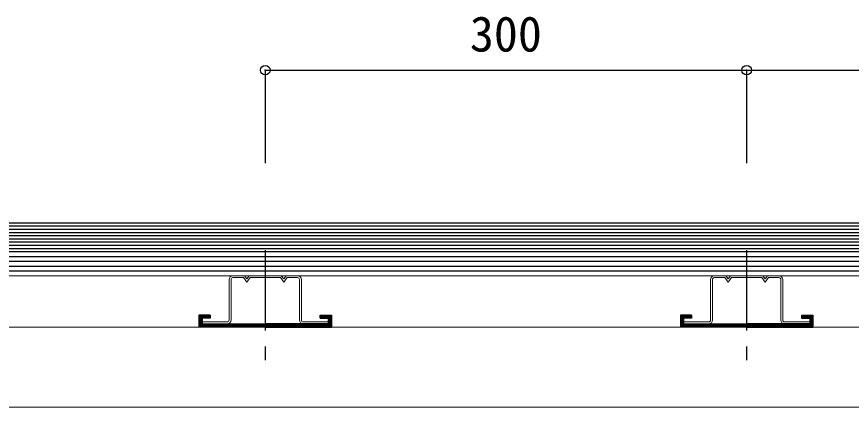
# Model space of a CAD drawing. Units: millimetres, scale not verified. Extents: x -2066 to 2059, y -1474 to 1400.
# Drawn here: x 488 to 1008, y 475 to 719 of the extents above; entities that cross this region are included whole.
import ezdxf
from ezdxf.enums import TextEntityAlignment as Align

# ---------------------------------------------------------------- set-up
doc = ezdxf.new("R2010")
doc.units = ezdxf.units.MM
doc.header["$LTSCALE"] = 10
doc.header["$PDMODE"] = 32
doc.header["$PDSIZE"] = 6
doc.linetypes.add('CHAIN1', pattern=[8, 5, -1, 1, -1])
for name, color, linetype in [('0-0_中心線', 4, 'CHAIN1'), ('0-2_太線１', 3, 'Continuous'), ('0-3_太線２', 2, 'Continuous'), ('0-4_細線', 4, 'Continuous'), ('0-5_寸法', 4, 'Continuous')]:
    doc.layers.add(name, color=color, linetype=linetype)
doc.layers.add('0-1_中線', color=7, linetype='Continuous', lineweight=18)
doc.styles.add('ＭＳ ゴシック', font='')
doc.styles.get('ＭＳ ゴシック').set_extended_font_data('MS Gothic')

msp = doc.modelspace()

# ---------------------------------------------------------------- linework, layer by layer
at = {"layer": '0-0_中心線'}
for p, q in [((643.24, 573.21), (643.24, 504.84)), ((943.24, 573.21), (943.24, 504.84))]:
    msp.add_line(p, q, dxfattribs=at)
at = {"layer": '0-1_中線'}
for p, q in [((-31.76, 557.37), (2018.24, 557.37)), ((623.14, 557.37), (630.24, 557.37)), ((663.34, 557.37), (656.24, 557.37)), ((923.14, 557.37), (930.24, 557.37)), ((963.34, 557.37), (956.24, 557.37)), ((620.74, 554.97), (620.74, 529.77)), ((621.94, 554.97), (621.94, 529.77)), ((629.64, 556.17), (623.14, 556.17)), ((656.84, 556.17), (663.34, 556.17)), ((664.54, 554.97), (664.54, 529.77)), ((665.74, 554.97), (665.74, 529.77)), ((920.74, 554.97), (920.74, 529.77)), ((921.94, 554.97), (921.94, 529.77)), ((929.64, 556.17), (923.14, 556.17)), ((956.84, 556.17), (963.34, 556.17)), ((964.54, 554.97), (964.54, 529.77)), ((965.74, 554.97), (965.74, 529.77)), ((420.74, 525.37), (2018.24, 525.37)), ((603.94, 528.57), (603.94, 527.37)), ((619.54, 528.57), (603.94, 528.57)), ((603.94, 527.37), (619.54, 527.37)), ((682.54, 527.37), (666.94, 527.37)), ((903.94, 528.57), (903.94, 527.37)), ((919.54, 528.57), (903.94, 528.57)), ((903.94, 527.37), (919.54, 527.37)), ((982.54, 527.37), (966.94, 527.37)), ((388.24, 475.37), (1598.24, 475.37))]:
    msp.add_line(p, q, dxfattribs=at)
for points in [[(630.24, 557.37), (631.74, 555.37), (633.24, 557.37), (643.24, 557.37)], [(656.24, 557.37), (654.74, 555.37), (653.24, 557.37), (643.24, 557.37)], [(930.24, 557.37), (931.74, 555.37), (933.24, 557.37), (943.24, 557.37)], [(956.24, 557.37), (954.74, 555.37), (953.24, 557.37), (943.24, 557.37)], [(629.64, 556.17), (631.74, 553.37), (633.84, 556.17), (643.24, 556.17)], [(656.84, 556.17), (654.74, 553.37), (652.64, 556.17), (643.24, 556.17)], [(929.64, 556.17), (931.74, 553.37), (933.84, 556.17), (943.24, 556.17)], [(956.84, 556.17), (954.74, 553.37), (952.64, 556.17), (943.24, 556.17)], [(666.94, 528.57), (682.54, 528.57), (682.54, 527.37)], [(966.94, 528.57), (982.54, 528.57), (982.54, 527.37)]]:
    msp.add_lwpolyline(points, dxfattribs=at)
for centre, radius, start, end in [((623.14, 554.97), 2.4, 90, 180), ((663.34, 554.97), 2.4, 0, 90), ((923.14, 554.97), 2.4, 90, 180), ((963.34, 554.97), 2.4, 0, 90), ((623.14, 554.97), 1.2, 90, 180), ((663.34, 554.97), 1.2, 0, 90), ((923.14, 554.97), 1.2, 90, 180), ((963.34, 554.97), 1.2, 0, 90), ((619.54, 529.77), 1.2, 270, 0), ((619.54, 529.77), 2.4, 270, 0), ((666.94, 529.77), 2.4, 180, 270), ((666.94, 529.77), 1.2, 180, 270), ((919.54, 529.77), 1.2, 270, 0), ((919.54, 529.77), 2.4, 270, 0), ((966.94, 529.77), 2.4, 180, 270), ((966.94, 529.77), 1.2, 180, 270)]:
    msp.add_arc(centre, radius, start, end, dxfattribs=at)
at = {"layer": '0-2_太線１'}
for p, q in [((-31.76, 569.37), (2018.24, 569.37)), ((-31.76, 566.37), (2018.24, 566.37)), ((-31.76, 563.37), (2018.24, 563.37)), ((-31.76, 560.37), (2018.24, 560.37)), ((608.94, 532.87), (601.94, 532.87)), ((601.94, 532.87), (601.94, 525.37)), ((601.94, 532.28), (602.53, 532.87)), ((601.94, 531.58), (603.23, 532.87)), ((601.94, 530.87), (603.94, 532.87)), ((601.94, 530.16), (604.65, 532.87)), ((601.94, 529.46), (605.36, 532.87)), ((601.94, 528.75), (603.94, 530.75)), ((604.06, 530.87), (606.06, 532.87)), ((604.77, 530.87), (606.77, 532.87)), ((605.48, 530.87), (607.48, 532.87)), ((606.18, 530.87), (608.18, 532.87)), ((606.89, 530.87), (608.89, 532.87)), ((607.6, 530.87), (608.94, 532.21)), ((608.31, 530.87), (608.94, 531.51)), ((677.54, 530.87), (677.54, 532.87)), ((677.54, 532.22), (678.19, 532.87)), ((677.54, 531.52), (678.9, 532.87)), ((677.6, 530.87), (679.6, 532.87)), ((678.31, 530.87), (680.31, 532.87)), ((679.02, 530.87), (681.02, 532.87)), ((679.72, 530.87), (681.72, 532.87)), ((680.43, 530.87), (682.43, 532.87)), ((681.14, 530.87), (683.14, 532.87)), ((681.84, 530.87), (683.84, 532.87)), ((682.54, 530.86), (684.54, 532.86)), ((682.54, 530.15), (684.54, 532.15)), ((682.54, 529.45), (684.54, 531.45)), ((682.54, 528.74), (684.54, 530.74)), ((908.94, 532.87), (901.94, 532.87)), ((901.94, 532.87), (901.94, 525.37)), ((901.94, 532.28), (902.53, 532.87)), ((901.94, 531.58), (903.23, 532.87)), ((901.94, 530.87), (903.94, 532.87)), ((901.94, 530.16), (904.65, 532.87)), ((901.94, 529.46), (905.36, 532.87)), ((901.94, 528.75), (903.94, 530.75)), ((904.06, 530.87), (906.06, 532.87)), ((904.77, 530.87), (906.77, 532.87)), ((905.48, 530.87), (907.48, 532.87)), ((906.18, 530.87), (908.18, 532.87)), ((906.89, 530.87), (908.89, 532.87)), ((907.6, 530.87), (908.94, 532.21)), ((908.31, 530.87), (908.94, 531.51)), ((977.54, 530.87), (977.54, 532.87)), ((977.54, 532.22), (978.19, 532.87)), ((977.54, 531.52), (978.9, 532.87)), ((977.6, 530.87), (979.6, 532.87)), ((978.31, 530.87), (980.31, 532.87)), ((979.02, 530.87), (981.02, 532.87)), ((979.72, 530.87), (981.72, 532.87)), ((980.43, 530.87), (982.43, 532.87)), ((981.14, 530.87), (983.14, 532.87)), ((981.84, 530.87), (983.84, 532.87)), ((982.54, 530.86), (984.54, 532.86)), ((982.54, 530.15), (984.54, 532.15)), ((982.54, 529.45), (984.54, 531.45)), ((982.54, 528.74), (984.54, 530.74)), ((601.94, 528.04), (603.94, 530.04)), ((601.94, 527.33), (603.94, 529.33)), ((601.94, 526.63), (603.94, 528.63)), ((601.94, 525.92), (603.94, 527.92)), ((643.24, 525.37), (601.94, 525.37)), ((602.1, 525.37), (604.1, 527.37)), ((602.81, 525.37), (604.81, 527.37)), ((603.51, 525.37), (605.51, 527.37)), ((603.94, 527.37), (643.24, 527.37)), ((604.22, 525.37), (606.22, 527.37)), ((604.93, 525.37), (606.93, 527.37)), ((605.63, 525.37), (607.63, 527.37)), ((606.34, 525.37), (608.34, 527.37)), ((607.05, 525.37), (609.05, 527.37)), ((607.76, 525.37), (609.76, 527.37)), ((608.46, 525.37), (610.46, 527.37)), ((609.17, 525.37), (611.17, 527.37)), ((609.88, 525.37), (611.88, 527.37)), ((610.58, 525.37), (612.58, 527.37)), ((611.29, 525.37), (613.29, 527.37)), ((612, 525.37), (614, 527.37)), ((612.71, 525.37), (614.71, 527.37)), ((613.41, 525.37), (615.41, 527.37)), ((614.12, 525.37), (616.12, 527.37)), ((614.83, 525.37), (616.83, 527.37)), ((615.53, 525.37), (617.53, 527.37)), ((616.24, 525.37), (618.24, 527.37)), ((616.95, 525.37), (618.95, 527.37)), ((617.66, 525.37), (619.66, 527.37)), ((618.36, 525.37), (620.36, 527.37)), ((619.07, 525.37), (621.07, 527.37)), ((619.78, 525.37), (621.78, 527.37)), ((620.48, 525.37), (622.48, 527.37)), ((621.19, 525.37), (623.19, 527.37)), ((621.9, 525.37), (623.9, 527.37)), ((622.6, 525.37), (624.6, 527.37)), ((623.31, 525.37), (625.31, 527.37)), ((624.02, 525.37), (626.02, 527.37)), ((624.73, 525.37), (626.73, 527.37)), ((625.43, 525.37), (627.43, 527.37)), ((626.14, 525.37), (628.14, 527.37)), ((626.85, 525.37), (628.85, 527.37)), ((627.55, 525.37), (629.55, 527.37)), ((628.26, 525.37), (630.26, 527.37)), ((628.97, 525.37), (630.97, 527.37)), ((629.68, 525.37), (631.68, 527.37)), ((630.38, 525.37), (632.38, 527.37)), ((631.09, 525.37), (633.09, 527.37)), ((631.8, 525.37), (633.8, 527.37)), ((632.5, 525.37), (634.5, 527.37)), ((633.21, 525.37), (635.21, 527.37)), ((633.92, 525.37), (635.92, 527.37)), ((634.63, 525.37), (636.63, 527.37)), ((635.33, 525.37), (637.33, 527.37)), ((636.04, 525.37), (638.04, 527.37)), ((636.75, 525.37), (638.75, 527.37)), ((637.45, 525.37), (639.45, 527.37)), ((638.16, 525.37), (640.16, 527.37)), ((638.87, 525.37), (640.87, 527.37)), ((639.58, 525.37), (641.58, 527.37)), ((640.28, 525.37), (642.28, 527.37)), ((640.99, 525.37), (642.99, 527.37)), ((641.7, 525.37), (643.7, 527.37)), ((642.4, 525.37), (644.4, 527.37)), ((643.11, 525.37), (645.11, 527.37)), ((682.54, 527.37), (643.24, 527.37)), ((643.24, 525.37), (684.54, 525.37)), ((643.82, 525.37), (645.82, 527.37)), ((644.53, 525.37), (646.53, 527.37)), ((645.23, 525.37), (647.23, 527.37)), ((645.94, 525.37), (647.94, 527.37)), ((646.65, 525.37), (648.65, 527.37)), ((647.35, 525.37), (649.35, 527.37)), ((648.06, 525.37), (650.06, 527.37)), ((648.77, 525.37), (650.77, 527.37)), ((649.47, 525.37), (651.47, 527.37)), ((650.18, 525.37), (652.18, 527.37)), ((650.89, 525.37), (652.89, 527.37)), ((651.6, 525.37), (653.6, 527.37)), ((652.3, 525.37), (654.3, 527.37)), ((653.01, 525.37), (655.01, 527.37)), ((653.72, 525.37), (655.72, 527.37)), ((654.42, 525.37), (656.42, 527.37)), ((655.13, 525.37), (657.13, 527.37)), ((655.84, 525.37), (657.84, 527.37)), ((656.55, 525.37), (658.55, 527.37)), ((657.25, 525.37), (659.25, 527.37)), ((657.96, 525.37), (659.96, 527.37)), ((658.67, 525.37), (660.67, 527.37)), ((659.37, 525.37), (661.37, 527.37)), ((660.08, 525.37), (662.08, 527.37)), ((660.79, 525.37), (662.79, 527.37)), ((661.5, 525.37), (663.5, 527.37)), ((662.2, 525.37), (664.2, 527.37)), ((662.91, 525.37), (664.91, 527.37)), ((663.62, 525.37), (665.62, 527.37)), ((664.32, 525.37), (666.32, 527.37)), ((665.03, 525.37), (667.03, 527.37)), ((665.74, 525.37), (667.74, 527.37)), ((666.45, 525.37), (668.45, 527.37)), ((667.15, 525.37), (669.15, 527.37)), ((667.86, 525.37), (669.86, 527.37)), ((668.57, 525.37), (670.57, 527.37)), ((669.27, 525.37), (671.27, 527.37)), ((669.98, 525.37), (671.98, 527.37)), ((670.69, 525.37), (672.69, 527.37)), ((671.4, 525.37), (673.4, 527.37)), ((672.1, 525.37), (674.1, 527.37)), ((672.81, 525.37), (674.81, 527.37)), ((673.52, 525.37), (675.52, 527.37)), ((674.22, 525.37), (676.22, 527.37)), ((674.93, 525.37), (676.93, 527.37)), ((675.64, 525.37), (677.64, 527.37)), ((676.34, 525.37), (678.34, 527.37)), ((677.05, 525.37), (679.05, 527.37)), ((677.76, 525.37), (679.76, 527.37)), ((678.47, 525.37), (680.47, 527.37)), ((679.17, 525.37), (681.17, 527.37)), ((679.88, 525.37), (681.88, 527.37)), ((680.59, 525.37), (684.54, 529.32)), ((681.29, 525.37), (684.54, 528.62)), ((682, 525.37), (684.54, 527.91)), ((682.54, 528.07), (682.54, 527.37)), ((682.56, 528.05), (684.54, 530.03)), ((682.71, 525.37), (684.54, 527.2)), ((683.42, 525.37), (684.54, 526.5)), ((684.12, 525.37), (684.54, 525.79)), ((901.94, 528.04), (903.94, 530.04)), ((901.94, 527.33), (903.94, 529.33)), ((901.94, 526.63), (903.94, 528.63)), ((901.94, 525.92), (903.94, 527.92)), ((943.24, 525.37), (901.94, 525.37)), ((902.1, 525.37), (904.1, 527.37)), ((902.81, 525.37), (904.81, 527.37)), ((903.51, 525.37), (905.51, 527.37)), ((903.94, 527.37), (943.24, 527.37)), ((904.22, 525.37), (906.22, 527.37)), ((904.93, 525.37), (906.93, 527.37)), ((905.63, 525.37), (907.63, 527.37)), ((906.34, 525.37), (908.34, 527.37)), ((907.05, 525.37), (909.05, 527.37)), ((907.76, 525.37), (909.76, 527.37)), ((908.46, 525.37), (910.46, 527.37)), ((909.17, 525.37), (911.17, 527.37)), ((909.88, 525.37), (911.88, 527.37)), ((910.58, 525.37), (912.58, 527.37)), ((911.29, 525.37), (913.29, 527.37)), ((912, 525.37), (914, 527.37)), ((912.71, 525.37), (914.71, 527.37)), ((913.41, 525.37), (915.41, 527.37)), ((914.12, 525.37), (916.12, 527.37)), ((914.83, 525.37), (916.83, 527.37)), ((915.53, 525.37), (917.53, 527.37)), ((916.24, 525.37), (918.24, 527.37)), ((916.95, 525.37), (918.95, 527.37)), ((917.66, 525.37), (919.66, 527.37)), ((918.36, 525.37), (920.36, 527.37)), ((919.07, 525.37), (921.07, 527.37)), ((919.78, 525.37), (921.78, 527.37)), ((920.48, 525.37), (922.48, 527.37)), ((921.19, 525.37), (923.19, 527.37)), ((921.9, 525.37), (923.9, 527.37)), ((922.6, 525.37), (924.6, 527.37)), ((923.31, 525.37), (925.31, 527.37)), ((924.02, 525.37), (926.02, 527.37)), ((924.73, 525.37), (926.73, 527.37)), ((925.43, 525.37), (927.43, 527.37)), ((926.14, 525.37), (928.14, 527.37)), ((926.85, 525.37), (928.85, 527.37)), ((927.55, 525.37), (929.55, 527.37)), ((928.26, 525.37), (930.26, 527.37)), ((928.97, 525.37), (930.97, 527.37)), ((929.68, 525.37), (931.68, 527.37)), ((930.38, 525.37), (932.38, 527.37)), ((931.09, 525.37), (933.09, 527.37)), ((931.8, 525.37), (933.8, 527.37)), ((932.5, 525.37), (934.5, 527.37)), ((933.21, 525.37), (935.21, 527.37)), ((933.92, 525.37), (935.92, 527.37)), ((934.63, 525.37), (936.63, 527.37)), ((935.33, 525.37), (937.33, 527.37)), ((936.04, 525.37), (938.04, 527.37)), ((936.75, 525.37), (938.75, 527.37)), ((937.45, 525.37), (939.45, 527.37)), ((938.16, 525.37), (940.16, 527.37)), ((938.87, 525.37), (940.87, 527.37)), ((939.58, 525.37), (941.58, 527.37)), ((940.28, 525.37), (942.28, 527.37)), ((940.99, 525.37), (942.99, 527.37)), ((941.7, 525.37), (943.7, 527.37)), ((942.4, 525.37), (944.4, 527.37)), ((943.11, 525.37), (945.11, 527.37)), ((982.54, 527.37), (943.24, 527.37)), ((943.24, 525.37), (984.54, 525.37)), ((943.82, 525.37), (945.82, 527.37)), ((944.53, 525.37), (946.53, 527.37)), ((945.23, 525.37), (947.23, 527.37)), ((945.94, 525.37), (947.94, 527.37)), ((946.65, 525.37), (948.65, 527.37)), ((947.35, 525.37), (949.35, 527.37)), ((948.06, 525.37), (950.06, 527.37)), ((948.77, 525.37), (950.77, 527.37)), ((949.47, 525.37), (951.47, 527.37)), ((950.18, 525.37), (952.18, 527.37)), ((950.89, 525.37), (952.89, 527.37)), ((951.6, 525.37), (953.6, 527.37)), ((952.3, 525.37), (954.3, 527.37)), ((953.01, 525.37), (955.01, 527.37)), ((953.72, 525.37), (955.72, 527.37)), ((954.42, 525.37), (956.42, 527.37)), ((955.13, 525.37), (957.13, 527.37)), ((955.84, 525.37), (957.84, 527.37)), ((956.55, 525.37), (958.55, 527.37)), ((957.25, 525.37), (959.25, 527.37)), ((957.96, 525.37), (959.96, 527.37)), ((958.67, 525.37), (960.67, 527.37)), ((959.37, 525.37), (961.37, 527.37)), ((960.08, 525.37), (962.08, 527.37)), ((960.79, 525.37), (962.79, 527.37)), ((961.5, 525.37), (963.5, 527.37)), ((962.2, 525.37), (964.2, 527.37)), ((962.91, 525.37), (964.91, 527.37)), ((963.62, 525.37), (965.62, 527.37)), ((964.32, 525.37), (966.32, 527.37)), ((965.03, 525.37), (967.03, 527.37)), ((965.74, 525.37), (967.74, 527.37)), ((966.45, 525.37), (968.45, 527.37)), ((967.15, 525.37), (969.15, 527.37)), ((967.86, 525.37), (969.86, 527.37)), ((968.57, 525.37), (970.57, 527.37)), ((969.27, 525.37), (971.27, 527.37)), ((969.98, 525.37), (971.98, 527.37)), ((970.69, 525.37), (972.69, 527.37)), ((971.4, 525.37), (973.4, 527.37)), ((972.1, 525.37), (974.1, 527.37)), ((972.81, 525.37), (974.81, 527.37)), ((973.52, 525.37), (975.52, 527.37)), ((974.22, 525.37), (976.22, 527.37)), ((974.93, 525.37), (976.93, 527.37)), ((975.64, 525.37), (977.64, 527.37)), ((976.34, 525.37), (978.34, 527.37)), ((977.05, 525.37), (979.05, 527.37)), ((977.76, 525.37), (979.76, 527.37)), ((978.47, 525.37), (980.47, 527.37)), ((979.17, 525.37), (981.17, 527.37)), ((979.88, 525.37), (981.88, 527.37)), ((980.59, 525.37), (984.54, 529.32)), ((981.29, 525.37), (984.54, 528.62)), ((982, 525.37), (984.54, 527.91)), ((982.54, 528.07), (982.54, 527.37)), ((982.56, 528.05), (984.54, 530.03)), ((982.71, 525.37), (984.54, 527.2)), ((983.42, 525.37), (984.54, 526.5)), ((984.12, 525.37), (984.54, 525.79))]:
    msp.add_line(p, q, dxfattribs=at)
for points in [[(608.94, 532.87), (608.94, 530.87), (603.94, 530.87), (603.94, 527.37)], [(677.54, 532.87), (684.54, 532.87), (684.54, 525.37)], [(677.54, 530.87), (682.53, 530.87), (682.54, 530.87), (682.54, 528.07)], [(908.94, 532.87), (908.94, 530.87), (903.94, 530.87), (903.94, 527.37)], [(977.54, 532.87), (984.54, 532.87), (984.54, 525.37)], [(977.54, 530.87), (982.53, 530.87), (982.54, 530.87), (982.54, 528.07)]]:
    msp.add_lwpolyline(points, dxfattribs=at)
at = {"layer": '0-3_太線２'}
for p, q in [((-31.76, 590.37), (2018.24, 590.37)), ((-31.76, 572.37), (2018.24, 572.37))]:
    msp.add_line(p, q, dxfattribs=at)
at = {"layer": '0-4_細線'}
for p, q in [((-31.76, 588.37), (2018.24, 588.37)), ((-31.76, 586.37), (2018.24, 586.37)), ((-31.76, 584.37), (2018.24, 584.37)), ((-31.76, 582.37), (2018.24, 582.37)), ((-31.76, 580.37), (2018.24, 580.37)), ((-31.76, 578.37), (2018.24, 578.37)), ((-31.76, 576.37), (2018.24, 576.37)), ((-31.76, 574.37), (2018.24, 574.37))]:
    msp.add_line(p, q, dxfattribs=at)
at = {"layer": '0-5_寸法'}
for p, q in [((643.24, 685.41), (943.24, 685.41)), ((643.24, 685.41), (643.24, 627.42)), ((943.24, 685.41), (943.24, 627.42)), ((943.24, 685.41), (1243.24, 685.41))]:
    msp.add_line(p, q, dxfattribs=at)
at = {"layer": '0-5_寸法', "color": 7}
for p in [(643.24, 685.41), (943.24, 685.41)]:
    msp.add_point(p, dxfattribs=at)

# ---------------------------------------------------------------- texts
at = {"layer": '0-5_寸法', "color": 7, "style": 'ＭＳ ゴシック'}
msp.add_text('300', height=21.99, dxfattribs=at).set_placement((770.74, 690.41), align=Align.BOTTOM_LEFT)

doc.saveas('drawing.dxf')
